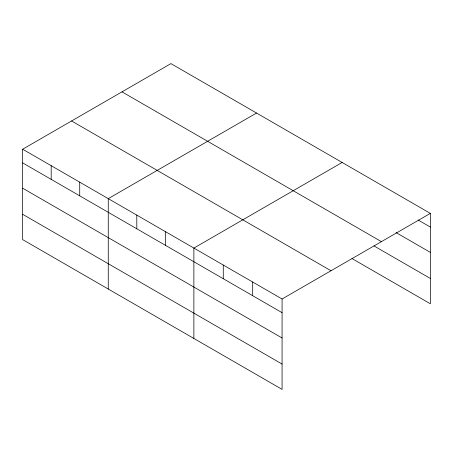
<?xml version="1.0" encoding="UTF-8"?>
<svg xmlns="http://www.w3.org/2000/svg" width="453" height="453" viewBox="0 0 453 453"><rect width="100%" height="100%" fill="white"/><g stroke="black" fill="none" stroke-linecap="round" stroke-linejoin="round"><path stroke-width="0.68" d="M22.65 149.218L282.077 298.997L282.077 389.387L22.65 239.609L22.65 149.218L170.923 63.613L430.35 213.391L430.35 303.782L351.947 258.516M256.534 113.04L108.261 198.646L108.261 289.031M342.145 162.468L193.873 248.074L193.873 338.459M282.077 298.997L430.35 213.391M418.102 219.988L430.35 227.061M396.047 232.576L430.35 252.378M121.993 91.863L381.42 241.642M373.997 245.928L430.35 278.465M71.58 120.968L331.007 270.747M22.65 162.887L282.077 312.666M22.65 188.205L282.077 337.983M22.65 214.286L282.077 364.07M252.678 282.021L252.678 295.69M223.272 265.05L223.272 278.714M165.334 231.596L165.334 245.266M136.8 215.124L136.8 228.788M79.722 182.168L79.722 195.838M51.189 165.696L51.189 179.36"/></g></svg>
